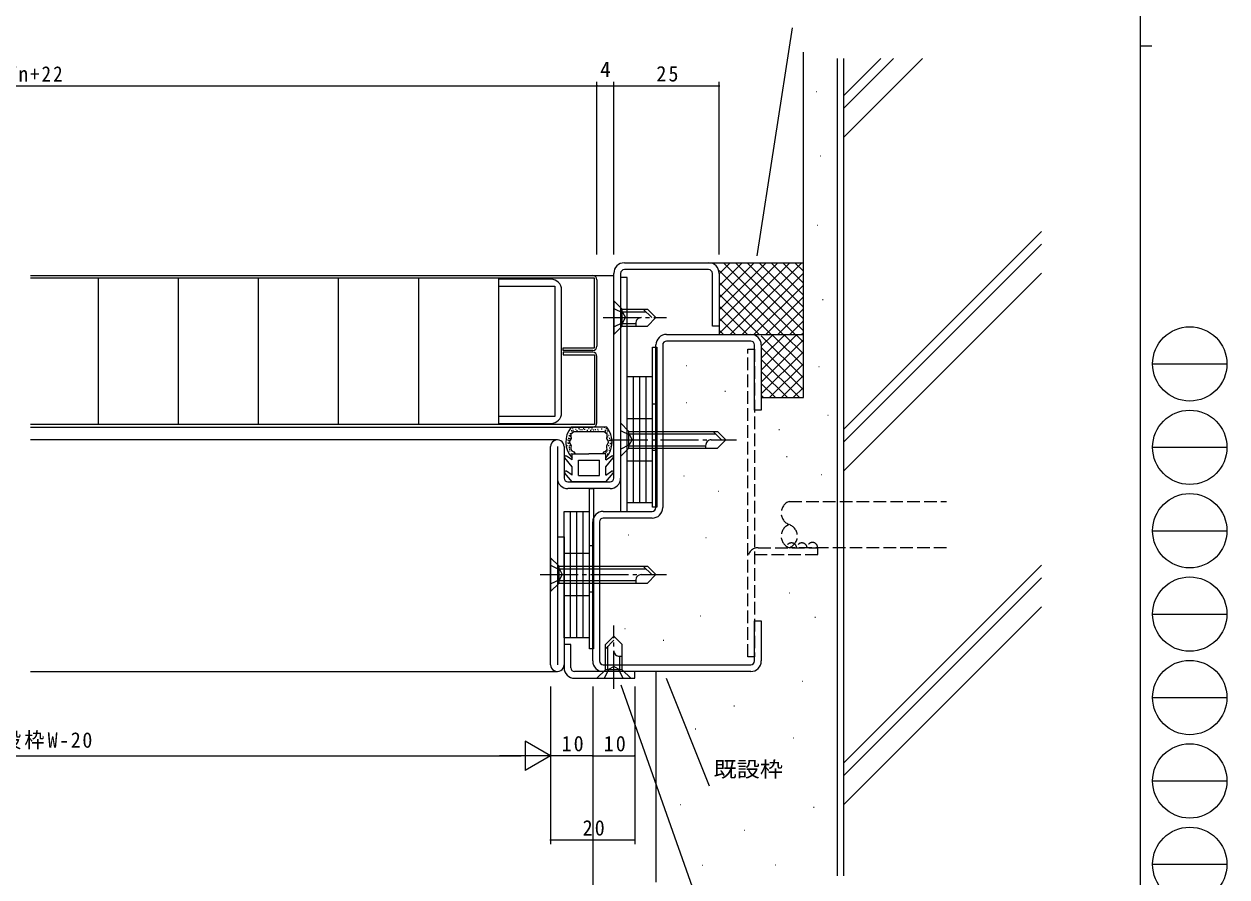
# Model space of a CAD drawing. Units: millimetres on the paper. Extents: x -1103 to 373, y -297 to 267.
# Drawn here: x 87.4 to 372.9, y -195.4 to 7.1 of the extents above; entities that cross this region are included whole.
import ezdxf
from ezdxf.enums import TextEntityAlignment as Align

# ---------------------------------------------------------------- set-up
doc = ezdxf.new("R2010")
doc.units = ezdxf.units.MM
for name, pattern in [('CHAIN2', [12, 9, -1, 1, -1]), ('DASHED3', [4, 3, -1]), ('DOUBLE_CHAIN2', [12.8, 9, -1, 0.6, -0.6, 0.6, -1])]:
    doc.linetypes.add(name, pattern=pattern)
for name, color, linetype, lineweight in [('0-1_YKK_ZWAK', 7, 'Continuous', 9), ('0-3_YKK_12', 2, 'Continuous', 9), ('0-4_YSS_K', 3, 'Continuous', 9), ('0-5_YKK_D', 6, 'Continuous', 9), ('0-6_YKK_13', 4, 'Continuous', 9), ('0-7_YKK_11', 7, 'Continuous', 9)]:
    doc.layers.add(name, color=color, linetype=linetype, lineweight=lineweight)
doc.styles.add('ＭＳ ゴシック', font='')
doc.styles.get('ＭＳ ゴシック').set_extended_font_data('MS Gothic')

msp = doc.modelspace()

# ---------------------------------------------------------------- linework, layer by layer
at = {"layer": '0-1_YKK_ZWAK'}
for p, q in [((352.3, 264.425), (352.3, -260.575)), ((352.3, 1.925), (355.1, 1.925)), ((355.276, -73.591), (372.917, -73.591)), ((355.276, -93.387), (372.917, -93.387)), ((355.276, -113.183), (372.917, -113.183)), ((355.276, -132.979), (372.917, -132.979)), ((355.276, -152.775), (372.917, -152.775)), ((355.276, -172.571), (372.917, -172.571)), ((355.276, -192.367), (372.917, -192.367))]:
    msp.add_line(p, q, dxfattribs=at)
for centre in [(364.096, -73.591), (364.096, -93.387), (364.096, -113.183), (364.096, -132.979), (364.096, -152.775), (364.096, -172.571), (364.096, -192.367)]:
    msp.add_circle(centre, 8.82, dxfattribs=at)
at = {"layer": '0-3_YKK_12'}
for p, q in [((222.372, -52.596), (227.372, -52.596)), ((213.972, -91.596), (88.872, -91.596)), ((88.872, -146.596), (213.972, -146.596))]:
    msp.add_line(p, q, dxfattribs=at)
at = {"layer": '0-4_YSS_K'}
for p, q in [((272.372, -81.596), (272.372, 0.404)), ((280.372, -1.096), (280.372, -195.096)), ((281.872, -1.096), (281.872, -195.096)), ((281.872, -19.881), (300.656, -1.096)), ((281.872, -12.951), (293.727, -1.096)), ((281.872, -9.981), (290.757, -1.096)), ((275.417, -8.931), (275.517, -8.931)), ((275.417, -8.931), (275.517, -8.931)), ((276.333, -24.173), (276.432, -24.173)), ((275.722, -40.634), (275.822, -40.634)), ((281.872, -89.177), (328.872, -42.177)), ((281.872, -92.147), (328.872, -45.147)), ((249.872, -49.596), (272.372, -49.596)), ((252.372, -66.383), (269.159, -49.596)), ((252.372, -63.555), (266.331, -49.596)), ((252.372, -60.727), (263.502, -49.596)), ((252.372, -57.898), (260.674, -49.596)), ((252.372, -55.07), (257.845, -49.596)), ((252.372, -52.241), (255.017, -49.596)), ((270.389, -66.596), (253.389, -49.596)), ((254.988, -66.596), (271.988, -49.596)), ((272.372, -65.751), (256.218, -49.596)), ((272.372, -62.922), (259.046, -49.596)), ((272.372, -60.094), (261.874, -49.596)), ((272.372, -57.266), (264.703, -49.596)), ((272.372, -54.437), (267.531, -49.596)), ((272.372, -51.609), (270.36, -49.596)), ((267.561, -66.596), (252.372, -51.408)), ((264.732, -66.596), (252.372, -54.236)), ((257.816, -66.596), (272.372, -52.04)), ((281.872, -99.077), (328.872, -52.077)), ((261.904, -66.596), (252.372, -57.065)), ((260.644, -66.596), (272.372, -54.869)), ((259.075, -66.596), (252.372, -59.893)), ((263.473, -66.596), (272.372, -57.697)), ((276.943, -58.315), (277.043, -58.315)), ((256.247, -66.596), (252.372, -62.721)), ((266.301, -66.596), (272.372, -60.526)), ((252.372, -64.596), (252.372, -66.596)), ((253.419, -66.596), (252.372, -65.55)), ((269.13, -66.596), (272.372, -63.354)), ((259.872, -66.596), (272.372, -66.596)), ((262.372, -75.062), (270.837, -66.596)), ((262.372, -72.233), (268.009, -66.596)), ((262.372, -69.405), (265.18, -66.596)), ((272.372, -76.888), (262.372, -66.888)), ((262.372, -77.89), (272.372, -67.89)), ((272.372, -74.06), (264.909, -66.596)), ((272.372, -71.231), (267.737, -66.596)), ((272.372, -68.403), (270.566, -66.596)), ((271.958, -66.596), (272.372, -66.182)), ((272.372, -79.717), (262.372, -69.717)), ((262.372, -80.718), (272.372, -70.718)), ((244.602, -73.932), (244.702, -73.932)), ((244.602, -73.932), (244.702, -73.932)), ((271.423, -81.596), (262.372, -72.545)), ((264.323, -81.596), (272.372, -73.547)), ((276.027, -74.167), (276.127, -74.167)), ((268.595, -81.596), (262.372, -75.373)), ((267.151, -81.596), (272.372, -76.375)), ((265.767, -81.596), (262.372, -78.202)), ((269.979, -81.596), (272.372, -79.204)), ((244.602, -82.772), (244.702, -82.772)), ((253.754, -80.029), (253.854, -80.029)), ((262.938, -81.596), (262.372, -81.03)), ((262.372, -81.596), (272.372, -81.596)), ((278.163, -85.751), (278.263, -85.751)), ((266.566, -89.174), (266.666, -89.174)), ((268.397, -95.576), (268.497, -95.576)), ((276.633, -99.844), (276.733, -99.844)), ((243.992, -100.148), (244.092, -100.148)), ((252.229, -103.807), (252.329, -103.807)), ((230.875, -114.171), (230.975, -114.171)), ((249.178, -114.781), (249.278, -114.781)), ((281.872, -168.373), (328.872, -121.373)), ((281.872, -171.343), (328.872, -124.343)), ((269.007, -127.889), (269.107, -127.889)), ((281.872, -178.273), (328.872, -131.273)), ((247.958, -133.377), (248.058, -133.377)), ((275.108, -133.681), (275.208, -133.681)), ((229.96, -136.425), (230.06, -136.425)), ((239.111, -139.169), (239.211, -139.169)), ((237.372, -146.596), (237.372, -196.596)), ((272.057, -148.924), (272.157, -148.924)), ((255.889, -154.716), (255.989, -154.716)), ((246.719, -160.206), (246.819, -160.206)), ((269.922, -162.337), (270.022, -162.337)), ((243.171, -178.163), (243.271, -178.163)), ((274.803, -178.798), (274.903, -178.798)), ((258.33, -184.286), (258.43, -184.286)), ((248.405, -192.591), (248.505, -192.591)), ((265.651, -192.516), (265.751, -192.516))]:
    msp.add_line(p, q, dxfattribs=at)
at = {"layer": '0-4_YSS_K', "linetype": 'DOUBLE_CHAIN2'}
msp.add_line((259.872, -66.596), (270.372, -66.596), dxfattribs=at)
at = {"layer": '0-4_YSS_K', "linetype": 'DASHED3'}
for p, q in [((269.014, -106.216), (306.358, -106.216)), ((306.358, -117.216), (269.014, -117.216))]:
    msp.add_line(p, q, dxfattribs=at)
for centre, radius, start, end in [((270.014, -108.966), 2.926, 109.98309, 250.01689), ((270.014, -114.466), 2.926, 109.98309, 250.01689), ((268.014, -114.466), 2.926, 289.98309, 70.01689), ((269.522, -117.325), 1.25, 0.00551, 180.00569), ((272.022, -117.324), 1.25, 0.00551, 180.00569), ((274.522, -117.216), 1.25, 359.9998, 180)]:
    msp.add_arc(centre, radius, start, end, dxfattribs=at)
at = {"layer": '0-5_YKK_D'}
for p, q in [((261.384, -47.917), (269.821, 6.202)), ((-48.628, -7.596), (223.372, -7.596)), ((223.372, -47.596), (223.372, -6.596)), ((223.372, -47.596), (223.372, -6.596)), ((223.372, -7.596), (227.372, -7.596)), ((227.372, -47.596), (227.372, -6.596)), ((227.372, -47.596), (227.372, -6.596)), ((227.372, -7.596), (252.372, -7.596)), ((252.372, -47.596), (252.372, -6.596)), ((239.802, -148.174), (250.042, -173.729)), ((212.372, -150.196), (212.372, -187.596)), ((212.372, -150.196), (212.372, -167.596)), ((212.372, -150.196), (212.372, -167.596)), ((222.372, -150.196), (222.372, -167.596)), ((222.372, -150.196), (222.372, -207.596)), ((222.372, -150.196), (222.372, -167.596)), ((229.02, -149.799), (249.16, -206.615)), ((232.372, -150.196), (232.372, -187.596)), ((232.372, -150.196), (232.372, -167.596)), ((212.372, -166.596), (206.31, -163.096)), ((206.31, -163.096), (206.31, -170.096)), ((-30.628, -166.596), (205.372, -166.596)), ((212.372, -166.596), (200.248, -166.596)), ((212.372, -166.596), (206.31, -170.096)), ((222.372, -166.596), (212.372, -166.596)), ((222.372, -166.596), (232.372, -166.596)), ((232.372, -186.596), (212.372, -186.596))]:
    msp.add_line(p, q, dxfattribs=at)
for centre, start, end in [((223.372, -7.596), 0, 180), ((223.372, -7.596), 0, 180), ((223.372, -7.596), 180, 0), ((223.372, -7.596), 180, 0), ((227.372, -7.596), 0, 180), ((227.372, -7.596), 0, 180), ((227.372, -7.596), 180, 0), ((227.372, -7.596), 180, 0), ((252.372, -7.596), 0, 180), ((252.372, -7.596), 180, 0), ((222.372, -166.596), 0, 180), ((222.372, -166.596), 0, 180), ((222.372, -166.596), 180, 0), ((222.372, -166.596), 180, 0), ((232.372, -166.596), 0, 180), ((232.372, -166.596), 180, 0), ((212.372, -186.596), 0, 180), ((212.372, -186.596), 180, 0), ((232.372, -186.596), 0, 180), ((232.372, -186.596), 180, 0)]:
    msp.add_arc(centre, 0.106, start, end, dxfattribs=at)
at = {"layer": '0-6_YKK_13'}
for p, q in [((88.872, -52.596), (222.372, -52.596)), ((222.772, -53.196), (88.872, -53.196)), ((104.972, -53.196), (104.972, -87.996)), ((123.972, -53.196), (123.972, -87.996)), ((142.972, -53.196), (142.972, -87.996)), ((161.972, -53.196), (161.972, -87.996)), ((180.972, -53.196), (180.972, -87.996)), ((199.972, -53.196), (199.972, -87.996)), ((222.772, -69.796), (222.772, -53.196)), ((223.372, -53.596), (223.372, -69.396)), ((227.372, -58.596), (227.372, -66.596)), ((227.372, -58.596), (229.372, -60.596)), ((229.372, -60.596), (235.372, -60.596)), ((229.372, -64.596), (229.372, -60.596)), ((229.372, -61.196), (234.972, -61.196)), ((234.372, -60.596), (236.372, -62.596)), ((235.372, -60.596), (237.372, -62.596)), ((235.372, -64.596), (237.372, -62.596)), ((227.372, -66.596), (229.372, -64.596)), ((229.372, -63.996), (232.572, -63.996)), ((229.372, -64.596), (235.372, -64.596)), ((232.572, -63.996), (232.572, -64.596)), ((215.372, -69.796), (222.772, -69.796)), ((215.372, -70.396), (215.372, -69.796)), ((222.372, -70.396), (215.372, -70.396)), ((215.372, -70.796), (215.372, -71.396)), ((222.372, -70.796), (215.372, -70.796)), ((236.572, -69.596), (237.572, -69.596)), ((236.572, -107.596), (236.572, -69.596)), ((237.572, -69.596), (237.572, -107.596)), ((215.372, -71.396), (222.772, -71.396)), ((222.772, -71.396), (222.772, -87.996)), ((223.372, -87.596), (223.372, -71.796)), ((230.572, -106.596), (230.572, -76.596)), ((230.572, -76.596), (232.072, -76.596)), ((232.072, -106.596), (232.072, -76.596)), ((232.072, -106.596), (232.072, -76.596)), ((232.072, -76.596), (233.572, -76.596)), ((233.572, -106.596), (233.572, -76.596)), ((233.572, -76.596), (235.072, -76.596)), ((233.572, -106.596), (233.572, -76.596)), ((235.072, -106.596), (235.072, -76.596)), ((235.072, -76.596), (236.572, -76.596)), ((235.072, -106.596), (235.072, -76.596)), ((236.572, -106.596), (236.572, -76.596)), ((222.772, -87.996), (88.872, -87.996)), ((228.972, -87.596), (228.972, -95.596)), ((228.972, -87.596), (230.972, -89.596)), ((88.872, -88.596), (222.372, -88.596)), ((216.523, -91.195), (216.723, -91.195)), ((216.69, -90.598), (216.89, -90.598)), ((216.798, -91.326), (216.998, -91.326)), ((216.905, -90.121), (217.105, -90.121)), ((216.929, -90.825), (217.129, -90.825)), ((216.965, -90.586), (217.165, -90.586)), ((225.715, -88.597), (217.229, -88.597)), ((217.239, -89.382), (217.439, -89.382)), ((217.43, -89.68), (217.63, -89.68)), ((217.49, -88.749), (217.69, -88.749)), ((217.585, -89.298), (217.785, -89.298)), ((217.953, -89.597), (224.991, -89.597)), ((218.265, -89.094), (218.465, -89.094)), ((218.551, -89.38), (218.751, -89.38)), ((218.998, -88.898), (219.198, -88.898)), ((219.266, -89.166), (219.466, -89.166)), ((219.713, -89.184), (219.913, -89.184)), ((220.07, -88.951), (220.27, -88.951)), ((220.339, -89.094), (220.539, -89.094)), ((221, -89.327), (221.2, -89.327)), ((221.339, -88.915), (221.539, -88.915)), ((221.786, -89.327), (221.986, -89.327)), ((222.072, -88.987), (222.272, -88.987)), ((222.465, -89.273), (222.665, -89.273)), ((222.894, -89.13), (223.094, -89.13)), ((223.484, -89.076), (223.684, -89.076)), ((223.556, -89.47), (223.756, -89.47)), ((224.396, -89.005), (224.596, -89.005)), ((225.076, -88.63), (225.276, -88.63)), ((225.2, -89.291), (225.4, -89.291)), ((225.267, -89.739), (225.467, -89.739)), ((225.386, -89.394), (225.586, -89.394)), ((225.506, -88.893), (225.706, -88.893)), ((225.673, -89.978), (225.873, -89.978)), ((225.804, -89.501), (226.004, -89.501)), ((225.864, -90.897), (226.064, -90.897)), ((226.078, -90.515), (226.278, -90.515)), ((226.281, -91.231), (226.481, -91.231)), ((230.972, -89.596), (251.972, -89.596)), ((230.972, -93.596), (230.972, -89.596)), ((230.972, -90.196), (251.572, -90.196)), ((250.972, -89.596), (252.972, -91.596)), ((251.972, -89.596), (253.972, -91.596)), ((216.189, -92.984), (216.39, -92.984)), ((216.38, -92.352), (216.58, -92.352)), ((216.392, -91.588), (216.592, -91.588)), ((216.559, -92.376), (216.759, -92.376)), ((216.595, -91.779), (216.795, -91.779)), ((216.721, -93.399), (216.921, -93.399)), ((216.726, -93.068), (216.926, -93.068)), ((216.768, -93.822), (216.968, -93.822)), ((216.827, -94.209), (217.027, -94.209)), ((216.953, -92.901), (217.153, -92.901)), ((226.031, -92.972), (226.231, -92.972)), ((226.175, -94.056), (226.375, -94.056)), ((226.234, -93.493), (226.434, -93.493)), ((226.305, -91.648), (226.505, -91.648)), ((226.436, -92.471), (226.636, -92.471)), ((226.591, -93.079), (226.791, -93.079)), ((226.603, -91.791), (226.803, -91.791)), ((226.639, -92.328), (226.839, -92.328)), ((228.972, -95.596), (230.972, -93.596)), ((230.972, -92.996), (249.172, -92.996)), ((230.972, -93.596), (251.972, -93.596)), ((249.172, -92.996), (249.172, -93.596)), ((251.972, -93.596), (253.972, -91.596)), ((217.472, -97.996), (215.728, -95.918)), ((217.472, -96.377), (216.124, -95.476)), ((217.155, -94.83), (217.355, -94.83)), ((217.472, -96.377), (217.472, -94.896)), ((217.472, -94.896), (221.472, -94.896)), ((218.972, -100.096), (218.972, -96.396)), ((218.972, -96.396), (223.972, -96.396)), ((225.472, -94.896), (221.472, -94.896)), ((223.972, -100.096), (223.972, -96.396)), ((225.401, -94.561), (225.601, -94.561)), ((225.472, -96.377), (225.472, -94.896)), ((225.472, -96.377), (226.82, -95.476)), ((225.472, -97.996), (227.216, -95.918)), ((225.694, -94.232), (225.894, -94.232)), ((225.753, -94.936), (225.953, -94.936)), ((217.472, -101.596), (215.728, -99.518)), ((217.472, -99.977), (216.124, -99.076)), ((217.472, -99.977), (217.472, -97.996)), ((225.472, -99.977), (225.472, -97.996)), ((225.472, -99.977), (226.82, -99.076)), ((225.472, -101.596), (227.216, -99.518)), ((225.472, -101.596), (217.472, -101.596)), ((218.972, -100.096), (223.972, -100.096)), ((221.572, -103.196), (222.572, -103.196)), ((221.572, -141.196), (221.572, -103.196)), ((222.572, -103.196), (222.572, -141.196)), ((232.072, -106.596), (230.572, -106.596)), ((233.572, -106.596), (232.072, -106.596)), ((235.072, -106.596), (233.572, -106.596)), ((236.572, -106.596), (235.072, -106.596)), ((237.572, -107.596), (236.572, -107.596)), ((215.572, -138.596), (215.572, -108.596)), ((215.572, -108.596), (217.072, -108.596)), ((217.072, -138.596), (217.072, -108.596)), ((217.072, -138.596), (217.072, -108.596)), ((217.072, -108.596), (218.572, -108.596)), ((218.572, -138.596), (218.572, -108.596)), ((218.572, -108.596), (220.072, -108.596)), ((218.572, -138.596), (218.572, -108.596)), ((220.072, -138.596), (220.072, -108.596)), ((220.072, -108.596), (221.572, -108.596)), ((220.072, -138.596), (220.072, -108.596)), ((221.572, -138.596), (221.572, -108.596)), ((212.372, -119.596), (212.372, -127.596)), ((212.372, -119.596), (214.372, -121.596)), ((214.372, -121.596), (235.372, -121.596)), ((214.372, -125.596), (214.372, -121.596)), ((214.372, -122.196), (234.972, -122.196)), ((234.372, -121.596), (236.372, -123.596)), ((235.372, -121.596), (237.372, -123.596)), ((212.372, -127.596), (214.372, -125.596)), ((214.372, -124.996), (232.572, -124.996)), ((214.372, -125.596), (235.372, -125.596)), ((232.572, -124.996), (232.572, -125.596)), ((235.372, -125.596), (237.372, -123.596)), ((217.072, -138.596), (215.572, -138.596)), ((218.572, -138.596), (217.072, -138.596)), ((220.072, -138.596), (218.572, -138.596)), ((221.572, -138.596), (220.072, -138.596)), ((225.372, -140.196), (227.372, -138.196)), ((225.372, -141.196), (227.372, -139.196)), ((229.372, -140.196), (227.372, -138.196)), ((222.572, -141.196), (221.572, -141.196)), ((225.372, -146.196), (225.372, -140.196)), ((225.972, -146.196), (225.972, -140.596)), ((229.372, -146.196), (229.372, -140.196)), ((228.772, -146.196), (228.772, -142.996)), ((228.772, -142.996), (229.372, -142.996)), ((223.372, -148.196), (225.372, -146.196)), ((223.372, -148.196), (231.372, -148.196)), ((229.372, -146.196), (225.372, -146.196)), ((231.372, -148.196), (229.372, -146.196))]:
    msp.add_line(p, q, dxfattribs=at)
at = {"layer": '0-6_YKK_13', "linetype": 'CHAIN2'}
for p, q in [((224.872, -62.596), (239.872, -62.596)), ((226.472, -91.596), (256.472, -91.596)), ((209.872, -123.596), (239.872, -123.596)), ((227.372, -150.696), (227.372, -135.696))]:
    msp.add_line(p, q, dxfattribs=at)
at = {"layer": '0-6_YKK_13', "linetype": 'DASHED3'}
for p, q in [((227.372, -60.396), (229.525, -61.446)), ((229.525, -61.446), (230.136, -62.596)), ((229.525, -63.746), (230.136, -62.596)), ((227.372, -64.796), (229.525, -63.746)), ((259.172, -70.096), (260.772, -70.096)), ((260.772, -70.096), (260.772, -143.096)), ((236.572, -83.096), (237.572, -83.096)), ((232.072, -86.596), (230.572, -86.596)), ((233.572, -86.596), (232.072, -86.596)), ((235.072, -86.596), (233.572, -86.596)), ((236.572, -86.596), (235.072, -86.596)), ((228.972, -89.396), (231.125, -90.446)), ((231.125, -90.446), (231.736, -91.596)), ((228.972, -93.796), (231.125, -92.746)), ((231.125, -92.746), (231.736, -91.596)), ((236.572, -94.096), (237.572, -94.096)), ((230.572, -96.596), (232.072, -96.596)), ((232.072, -96.596), (233.572, -96.596)), ((233.572, -96.596), (235.072, -96.596)), ((235.072, -96.596), (236.572, -96.596)), ((221.572, -116.696), (222.572, -116.696)), ((217.072, -118.596), (215.572, -118.596)), ((218.572, -118.596), (217.072, -118.596)), ((220.072, -118.596), (218.572, -118.596)), ((221.572, -118.596), (220.072, -118.596)), ((260.772, -118.816), (275.772, -118.816)), ((261.672, -117.216), (275.772, -117.216)), ((275.772, -118.816), (275.772, -117.216)), ((212.372, -121.396), (214.525, -122.446)), ((214.525, -122.446), (215.136, -123.596)), ((212.372, -125.796), (214.525, -124.746)), ((214.525, -124.746), (215.136, -123.596)), ((221.572, -127.696), (222.572, -127.696)), ((215.572, -128.596), (217.072, -128.596)), ((217.072, -128.596), (218.572, -128.596)), ((218.572, -128.596), (220.072, -128.596)), ((220.072, -128.596), (221.572, -128.596)), ((226.222, -146.044), (227.372, -145.432)), ((228.522, -146.044), (227.372, -145.432)), ((225.172, -148.196), (226.222, -146.044)), ((229.572, -148.196), (228.522, -146.044))]:
    msp.add_line(p, q, dxfattribs=at)
msp.add_lwpolyline([(260.772, -143.096), (259.172, -143.096), (259.172, -70.096)], dxfattribs=at)
at = {"layer": '0-6_YKK_13'}
for points in [[(217.953, -89.597), (217.897, -89.707), (217.487, -90.015), (217.13, -90.298), (217.178, -90.745), (217.255, -91.258), (216.991, -91.702), (216.772, -92.096), (217.255, -92.935), (217.202, -93.434), (217.13, -93.895), (217.399, -94.23), (217.897, -94.485)], [(225.047, -94.485), (225.546, -94.23), (225.814, -93.895), (225.742, -93.434), (225.689, -92.935), (226.172, -92.096), (225.953, -91.702), (225.689, -91.258), (225.766, -90.745), (225.814, -90.298), (225.458, -90.015), (225.047, -89.707), (224.991, -89.597)]]:
    msp.add_lwpolyline(points, dxfattribs=at)
for centre, radius, start, end in [((222.372, -53.596), 1, 0, 90), ((233.904, -63.93), 1.333, 90, 182.86598), ((222.372, -69.396), 1, 270, 0), ((222.372, -71.796), 1, 0, 90), ((222.372, -87.596), 1, 270, 0), ((221.472, -92.096), 5.5, 140.48035, 223.34175), ((221.472, -92.096), 5.5, 316.65823, 39.51962), ((250.504, -92.93), 1.333, 90, 182.86598), ((215.958, -95.725), 0.3, 56.21114, 220.00243), ((221.472, -92.096), 4.3, 213.74989, 220.62927), ((221.472, -92.096), 4.3, 319.3705, 326.24989), ((226.986, -95.725), 0.3, 319.99756, 123.78885), ((215.958, -99.325), 0.3, 56.21114, 220.00243), ((226.986, -99.325), 0.3, 319.99756, 123.78885), ((233.904, -124.93), 1.333, 90, 182.86598), ((228.705, -141.665), 1.333, 180, 272.86598)]:
    msp.add_arc(centre, radius, start, end, dxfattribs=at)
at = {"layer": '0-6_YKK_13', "linetype": 'DASHED3'}
msp.add_arc((261.672, -119.716), 2.5, 90, 180, dxfattribs=at)
at = {"layer": '0-7_YKK_11'}
for p, q in [((229.872, -49.596), (249.872, -49.596)), ((249.872, -51.196), (229.872, -51.196)), ((227.372, -100.696), (227.372, -52.096)), ((228.972, -52.096), (228.972, -100.696)), ((214.972, -85.196), (214.972, -55.996)), ((239.872, -66.596), (259.872, -66.596)), ((259.872, -68.196), (239.872, -68.196)), ((237.372, -107.696), (237.372, -69.096)), ((238.972, -69.096), (238.972, -107.696)), ((212.372, -144.996), (212.372, -93.196)), ((213.972, -93.196), (213.972, -144.996)), ((215.572, -93.196), (215.572, -100.696)), ((216.472, -101.596), (226.472, -101.596)), ((226.472, -103.196), (216.472, -103.196)), ((222.372, -144.096), (222.372, -111.096)), ((223.972, -111.096), (223.972, -144.096)), ((224.872, -108.596), (236.472, -108.596)), ((236.472, -110.196), (224.872, -110.196)), ((224.872, -144.996), (259.872, -144.996)), ((232.372, -146.596), (218.072, -146.596)), ((259.872, -146.596), (224.872, -146.596))]:
    msp.add_line(p, q, dxfattribs=at)
for points in [[(212.472, -53.496), (199.972, -53.496), (199.972, -55.096), (213.372, -55.096)], [(252.372, -52.096), (252.372, -64.596), (250.772, -64.596), (250.772, -52.096)], [(213.372, -55.096), (213.372, -86.096), (199.972, -86.096), (199.972, -87.696), (212.472, -87.696)], [(262.372, -69.096), (262.372, -84.596), (260.772, -84.596), (260.772, -69.096)], [(213.972, -114.596), (215.572, -114.596), (215.572, -144.996)], [(260.772, -144.096), (260.772, -134.596), (262.372, -134.596), (262.372, -144.096)], [(217.172, -145.696), (217.172, -140.196), (215.572, -140.196), (215.572, -145.696)], [(218.072, -148.196), (232.372, -148.196), (232.372, -146.596)]]:
    msp.add_lwpolyline(points, dxfattribs=at)
msp.add_lwpolyline([(230.572, -108.596), (230.572, -53.096), (228.972, -53.096), (228.972, -108.596)], close=True, dxfattribs=at)
for centre, radius, start, end in [((229.872, -52.096), 2.5, 90, 179.99998), ((229.872, -52.096), 0.9, 90, 179.99998), ((249.872, -52.096), 2.5, 0, 89.99998), ((249.872, -52.096), 0.9, 0, 89.99998), ((212.472, -55.996), 2.5, 0, 89.99998), ((239.872, -69.096), 2.5, 89.99965, 179.99997), ((239.872, -69.096), 0.9, 89.99997, 179.99995), ((259.872, -69.096), 2.5, 0, 89.99998), ((259.872, -69.096), 0.9, 359.99953, 89.99951), ((212.472, -85.196), 2.5, 270, 359.99998), ((213.972, -93.196), 1.6, 359.99998, 180), ((216.472, -100.696), 2.5, 180, 269.99998), ((216.472, -100.696), 0.9, 180, 269.99998), ((226.472, -100.696), 0.9, 270, 359.99998), ((226.472, -100.696), 2.5, 270, 359.99998), ((236.472, -107.696), 2.5, 270, 359.99998), ((236.472, -107.696), 0.9, 270, 359.99998), ((224.872, -111.096), 2.5, 89.99966, 179.99998), ((224.872, -111.096), 0.9, 89.99997, 179.99995), ((213.972, -144.996), 1.6, 179.99998, 0), ((224.872, -144.096), 2.5, 180, 269.99998), ((224.872, -144.096), 0.9, 180.00102, 270.00101), ((259.872, -144.096), 0.9, 269.99997, 359.99995), ((259.872, -144.096), 2.5, 270, 359.99998), ((218.072, -145.696), 2.5, 180, 269.99998), ((218.072, -145.696), 0.9, 180, 269.99998)]:
    msp.add_arc(centre, radius, start, end, dxfattribs=at)

# ---------------------------------------------------------------- texts
at = {"layer": '0-5_YKK_D', "color": 3, "style": 'ＭＳ ゴシック'}
msp.add_text('4', height=3.666, dxfattribs=at).set_placement((224.135, -6.596), align=Align.BOTTOM_LEFT)
at = {"layer": '0-5_YKK_D', "color": 3, "style": 'ＭＳ ゴシック', "width": 1.1}
msp.add_text('既設枠', height=3.666, dxfattribs=at).set_placement((251.042, -172.729), align=Align.BOTTOM_LEFT)
at = {"layer": '0-5_YKK_D', "color": 3, "char_height": 3.666, "attachment_point": 7, "style": 'ＭＳ ゴシック'}
for s, insert in [('\\T1.22;\\W0.9;DW=Wn+22', (75.109, -6.596)), ('\\T1.21;\\W0.95;25', (237.472, -6.596)), ('\\T1.16;\\W0.95;Wn=既設枠W-20', (68.195, -165.094)), ('\\T1.21;\\W0.95;10', (214.972, -165.596)), ('\\T1.21;\\W0.95;10', (224.972, -165.596)), ('\\T1.21;\\W0.95;20', (219.972, -185.596))]:
    msp.add_mtext(s, dxfattribs=dict(at, insert=insert))

doc.saveas('drawing.dxf')
